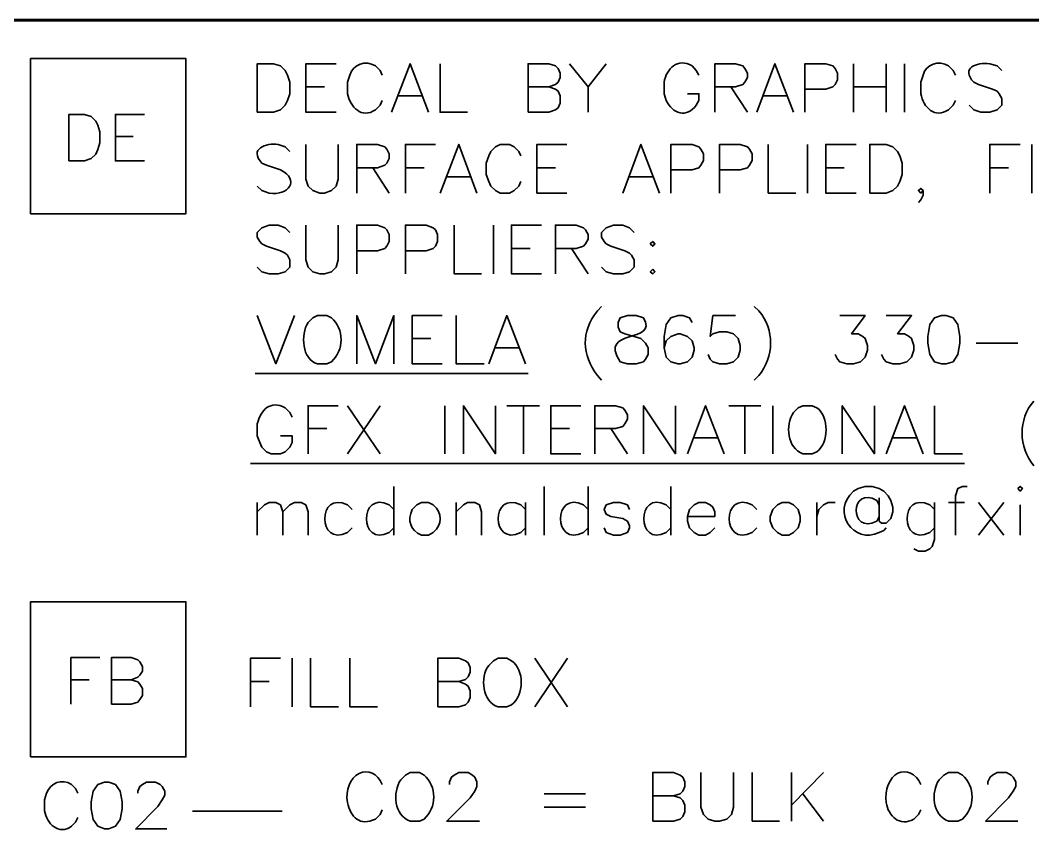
# Model space of a CAD drawing. Header units: inches. Extents: x 5 to 516, y -193 to 129.
# Drawn here: x 107.27 to 113.79, y -110.04 to -104.78 of the extents above; entities that cross this region are included whole.
import ezdxf

# ---------------------------------------------------------------- set-up
doc = ezdxf.new("R2010")
doc.units = ezdxf.units.IN
doc.header["$MEASUREMENT"] = 0
doc.layers.add('PDF4_Geometry', color=7, linetype='Continuous')

msp = doc.modelspace()

# ---------------------------------------------------------------- linework, layer by layer
at = {"layer": 'PDF4_Geometry', "lineweight": 60}
msp.add_lwpolyline([(139.8887591, -104.7829852), (12.888749, -104.7829852)], dxfattribs=at)
at = {"layer": 'PDF4_Geometry', "lineweight": 35}
for points in [[(107.3387552, -106.0296521), (107.3387552, -105.029652), (108.3387552, -105.029652), (108.3387552, -106.0296521)], [(108.7987569, -105.3763181), (108.7987569, -105.0629848), (108.9020902, -105.0629848), (108.9487569, -105.0763181), (108.9787569, -105.1063181), (108.9920902, -105.1363181), (109.0087569, -105.1829848), (109.0087569, -105.2563181), (108.9920902, -105.2996515), (108.9787569, -105.3296515), (108.9487569, -105.3596515), (108.9020902, -105.3763181)], [(107.585422, -105.6896523), (107.585422, -105.3896523), (107.685422, -105.3896523), (107.7287553, -105.4029856), (107.7587553, -105.4329856), (107.7720887, -105.4596523), (107.785422, -105.5029856), (107.785422, -105.5729856), (107.7720887, -105.616319), (107.7587553, -105.646319), (107.7287553, -105.6729856), (107.685422, -105.6896523)], [(112.7420895, -105.896319), (112.7420895, -105.5829857), (112.8487561, -105.5829857), (112.8920895, -105.5996524), (112.9220895, -105.6296524), (112.9354228, -105.656319), (112.9520895, -105.7029857), (112.9520895, -105.776319), (112.9354228, -105.8229857), (112.9220895, -105.8529857), (112.8920895, -105.8796524), (112.8487561, -105.896319)], [(111.3454253, -106.2096515), (111.3287586, -106.2229849), (111.3454253, -106.2396515), (111.3587586, -106.2229849)], [(111.3454253, -106.3863178), (111.3287586, -106.4029845), (111.3454253, -106.4163178), (111.3587586, -106.4029845)], [(113.2054243, -106.6863192), (113.1587577, -106.6996525), (113.1287576, -106.7429859), (113.1154243, -106.8196525), (113.1154243, -106.8629859), (113.1287576, -106.9363192), (113.1587577, -106.9829859), (113.2054243, -106.9963192), (113.2354243, -106.9963192), (113.2787577, -106.9829859), (113.3087577, -106.9363192), (113.322091, -106.8629859), (113.322091, -106.8196525), (113.3087577, -106.7429859), (113.2787577, -106.6996525), (113.2354243, -106.6863192)], [(113.6954248, -107.7996514), (113.7120914, -107.816318), (113.7254248, -107.7996514), (113.7120914, -107.786318)], [(112.1787587, -107.8896511), (112.1487587, -107.9063178), (112.1187587, -107.9363178), (112.102092, -107.9796511), (112.102092, -108.0096511), (112.1187587, -108.0529845), (112.1487587, -108.0829845), (112.1787587, -108.0996511), (112.222092, -108.0996511), (112.252092, -108.0829845), (112.282092, -108.0529845), (112.2954253, -108.0096511), (112.2954253, -107.9796511), (112.282092, -107.9363178), (112.252092, -107.9063178), (112.222092, -107.8896511)], [(107.3387552, -109.5296523), (107.3387552, -108.5296523), (108.3387552, -108.5296523), (108.3387552, -109.5296523)], [(107.8154228, -109.6929858), (107.7720895, -109.7063191), (107.7420895, -109.7496525), (107.7287561, -109.8196525), (107.7287561, -109.8629858), (107.7420895, -109.9329858), (107.7720895, -109.9763192), (107.8154228, -109.9929858), (107.8420895, -109.9929858), (107.8854228, -109.9763192), (107.9154228, -109.9329858), (107.9287561, -109.8629858), (107.9287561, -109.8196525), (107.9154228, -109.7496525), (107.8854228, -109.7063191), (107.8420895, -109.6929858)]]:
    msp.add_lwpolyline(points, close=True, dxfattribs=at)
for points in [[(109.3054244, -105.3763181), (109.1120911, -105.3763181), (109.1120911, -105.0629848), (109.3054244, -105.0629848)], [(109.6020915, -105.1363177), (109.5887582, -105.1063177), (109.5587582, -105.0763177)], [(109.6620891, -105.3763181), (109.7820891, -105.0629848), (109.9020891, -105.3763181)], [(109.9754233, -105.0629856), (109.9754233, -105.376319), (110.1520899, -105.376319)], [(110.5420906, -105.3763181), (110.5420906, -105.0629848), (110.675424, -105.0629848), (110.7187573, -105.0763181), (110.735424, -105.0929848), (110.7487573, -105.1229848), (110.7487573, -105.1529848), (110.735424, -105.1829848), (110.7187573, -105.1963181), (110.675424, -105.2129848), (110.5420906, -105.2129848)], [(110.8087567, -105.0629856), (110.9287567, -105.2129857), (110.9287567, -105.376319)], [(111.0454239, -105.0629856), (110.9287572, -105.2129857)], [(111.6420901, -105.1363177), (111.6254234, -105.1063177), (111.5987567, -105.0763177)], [(111.7454226, -105.3763181), (111.7454226, -105.0629848), (111.8787559, -105.0629848), (111.9254226, -105.0763181), (111.9387559, -105.0929848), (111.9554226, -105.1229848), (111.9554226, -105.1529848), (111.9387559, -105.1829848), (111.9254226, -105.1963181), (111.8787559, -105.2129848), (111.7454226, -105.2129848)], [(112.0154218, -105.3763181), (112.1320885, -105.0629848), (112.2520885, -105.3763181)], [(112.3254228, -105.3763181), (112.3254228, -105.0629848), (112.4587561, -105.0629848), (112.5054228, -105.0763181), (112.5187561, -105.0929848), (112.5354228, -105.1229848), (112.5354228, -105.1663181), (112.5187561, -105.1963181), (112.5054228, -105.2129848), (112.4587561, -105.2263181), (112.3254228, -105.2263181)], [(112.6387569, -105.0629856), (112.6387569, -105.376319)], [(112.8487552, -105.0629856), (112.8487552, -105.376319)], [(112.9654239, -105.0629856), (112.9654239, -105.376319)], [(113.2954241, -105.1363177), (113.2787574, -105.1063177), (113.2487574, -105.0763177)], [(113.5920889, -105.1063189), (113.5620888, -105.0763189), (113.5154222, -105.0629856)], [(109.3954248, -105.1363177), (109.3787582, -105.1829844), (109.3787582, -105.2563177)], [(113.085424, -105.1363177), (113.0720907, -105.1829844), (113.0720907, -105.2563177)], [(109.1120911, -105.2129846), (109.2320911, -105.2129846)], [(110.675422, -105.2129846), (110.7187553, -105.226318), (110.735422, -105.2396513), (110.7487553, -105.2696513), (110.7487553, -105.316318), (110.735422, -105.346318), (110.7187553, -105.3596513), (110.675422, -105.376318), (110.5420886, -105.376318)], [(111.4187567, -105.1829844), (111.4187567, -105.2563177), (111.43209, -105.299651)], [(111.8487551, -105.2129846), (111.9554218, -105.376318)], [(112.6387569, -105.2129846), (112.8487569, -105.2129846)], [(113.4120888, -105.1829856), (113.4420888, -105.1963189), (113.5320888, -105.2263189), (113.5620888, -105.2396523), (113.5754222, -105.2563189), (113.5920889, -105.2863189), (113.5920889, -105.3296523), (113.5620888, -105.3596523), (113.5154222, -105.3763189), (113.4587555, -105.3763189), (113.4120888, -105.3596523), (113.3820888, -105.3296523)], [(109.7087572, -105.2696524), (109.8554239, -105.2696524)], [(111.6254234, -105.329651), (111.6420901, -105.299651), (111.6420901, -105.2563177), (111.5687567, -105.2563177)], [(112.0587568, -105.2696524), (112.2087568, -105.2696524)], [(109.5587582, -105.3596511), (109.5887582, -105.329651), (109.6020915, -105.299651)], [(113.2487574, -105.3596511), (113.2787574, -105.329651), (113.2954241, -105.299651)], [(108.07209, -105.6896523), (107.8854234, -105.6896523), (107.8854234, -105.3896523), (108.07209, -105.3896523)], [(107.8854234, -105.5329852), (107.9987567, -105.5329852)], [(109.0087552, -105.6296513), (108.9787551, -105.5996513), (108.9320885, -105.5829847)], [(109.1120911, -105.5829866), (109.1120911, -105.8063199), (109.1254244, -105.8529866), (109.1554244, -105.8796533), (109.2020911, -105.8963199), (109.2320911, -105.8963199), (109.2754244, -105.8796533), (109.3054244, -105.8529866), (109.3187578, -105.8063199), (109.3187578, -105.5829866)], [(109.4387546, -105.896319), (109.4387546, -105.5829857), (109.572088, -105.5829857), (109.6187547, -105.5996524), (109.632088, -105.6129857), (109.6487547, -105.6429857), (109.6487547, -105.6729857), (109.632088, -105.7029857), (109.6187547, -105.716319), (109.572088, -105.7329857), (109.4387546, -105.7329857)], [(109.7520888, -105.896319), (109.7520888, -105.5829857), (109.9454222, -105.5829857)], [(109.9754233, -105.896319), (110.0954233, -105.5829857), (110.2120899, -105.896319)], [(110.4954225, -105.6563186), (110.4820891, -105.629652), (110.4520891, -105.599652), (110.4220891, -105.5829853), (110.3620891, -105.5829853), (110.3320891, -105.599652), (110.3020891, -105.629652), (110.2887558, -105.6563186), (110.2720891, -105.7029853), (110.2720891, -105.7763186), (110.2887558, -105.8229853), (110.3020891, -105.8529853), (110.3320891, -105.879652), (110.3620891, -105.8963186), (110.4220891, -105.8963186), (110.4520891, -105.879652), (110.4820891, -105.8529853), (110.4954225, -105.8229853)], [(110.7920884, -105.896319), (110.598755, -105.896319), (110.598755, -105.5829857), (110.7920884, -105.5829857)], [(111.1520896, -105.896319), (111.2687563, -105.5829857), (111.3887563, -105.896319)], [(111.4620906, -105.896319), (111.4620906, -105.5829857), (111.5987573, -105.5829857), (111.6420906, -105.5996524), (111.6554239, -105.6129857), (111.6720906, -105.6429857), (111.6720906, -105.686319), (111.6554239, -105.716319), (111.6420906, -105.7329857), (111.5987573, -105.746319), (111.4620906, -105.746319)], [(111.7754248, -105.896319), (111.7754248, -105.5829857), (111.9087581, -105.5829857), (111.9554248, -105.5996524), (111.9687581, -105.6129857), (111.9854248, -105.6429857), (111.9854248, -105.686319), (111.9687581, -105.716319), (111.9554248, -105.7329857), (111.9087581, -105.746319), (111.7754248, -105.746319)], [(112.0887555, -105.5829866), (112.0887555, -105.8963199), (112.2654222, -105.8963199)], [(112.3420888, -105.5829866), (112.3420888, -105.8963199)], [(112.6554241, -105.896319), (112.4587575, -105.896319), (112.4587575, -105.5829857), (112.6554241, -105.5829857)], [(113.5154219, -105.896319), (113.5154219, -105.5829857), (113.7120886, -105.5829857)], [(113.7854245, -105.5829866), (113.7854245, -105.8963199)], [(108.8287551, -105.7029847), (108.8587551, -105.716318), (108.9487551, -105.746318)], [(109.5420906, -105.7329856), (109.6487572, -105.8963189)], [(109.7520888, -105.7329856), (109.8720888, -105.7329856)], [(110.598755, -105.7329856), (110.718755, -105.7329856)], [(112.4587575, -105.7329856), (112.5787575, -105.7329856)], [(113.5154219, -105.7329856), (113.6354219, -105.7329856)], [(110.0187582, -105.7929848), (110.1687582, -105.7929848)], [(111.1954246, -105.7929848), (111.3454246, -105.7929848)], [(108.8754218, -105.896318), (108.8287551, -105.8796514), (108.7987551, -105.8529847)], [(113.0854224, -105.8796514), (113.0720891, -105.896318), (113.0554224, -105.8796514), (113.0720891, -105.866318), (113.0854224, -105.8796514), (113.0854224, -105.9096514), (113.0720891, -105.9396514), (113.0554224, -105.956318)], [(109.0087552, -106.1496523), (108.9787551, -106.1196523), (108.9320885, -106.1029856), (108.8754218, -106.1029856), (108.8287551, -106.1196523), (108.7987551, -106.1496523), (108.7987551, -106.1796523), (108.8154218, -106.2096523), (108.8287551, -106.2229856), (108.8587551, -106.2396523), (108.9487551, -106.2696523), (108.9787551, -106.2829856), (108.9920885, -106.2963189), (109.0087552, -106.3263189), (109.0087552, -106.3729856), (108.9787551, -106.4029856), (108.9320885, -106.416319), (108.8754218, -106.416319), (108.8287551, -106.4029856), (108.7987551, -106.3729856)], [(109.1120911, -106.1029858), (109.1120911, -106.3263192), (109.1254244, -106.3729858), (109.1554244, -106.4029858), (109.2020911, -106.4163192), (109.2320911, -106.4163192), (109.2754244, -106.4029858), (109.3054244, -106.3729858), (109.3187578, -106.3263192), (109.3187578, -106.1029858)], [(109.4387546, -106.41632), (109.4387546, -106.1029866), (109.572088, -106.1029866), (109.6187547, -106.1196533), (109.632088, -106.1329866), (109.6487547, -106.1629866), (109.6487547, -106.2096533), (109.632088, -106.2396533), (109.6187547, -106.2529866), (109.572088, -106.2696533), (109.4387546, -106.2696533)], [(109.7520888, -106.41632), (109.7520888, -106.1029866), (109.8854222, -106.1029866), (109.9320888, -106.1196533), (109.9454222, -106.1329866), (109.9587555, -106.1629866), (109.9587555, -106.2096533), (109.9454222, -106.2396533), (109.9320888, -106.2529866), (109.8854222, -106.2696533), (109.7520888, -106.2696533)], [(110.065423, -106.1029858), (110.065423, -106.4163192), (110.2420897, -106.4163192)], [(110.3187562, -106.1029858), (110.3187562, -106.4163192)], [(110.6287583, -106.41632), (110.4354249, -106.41632), (110.4354249, -106.1029866), (110.6287583, -106.1029866)], [(110.7187569, -106.41632), (110.7187569, -106.1029866), (110.8520903, -106.1029866), (110.8987569, -106.1196533), (110.9120903, -106.1329866), (110.9287569, -106.1629866), (110.9287569, -106.1929866), (110.9120903, -106.2229866), (110.8987569, -106.2396533), (110.8520903, -106.2529866), (110.7187569, -106.2529866)], [(111.2254234, -106.1496523), (111.1954233, -106.1196523), (111.15209, -106.1029856), (111.09209, -106.1029856), (111.0454233, -106.1196523), (111.0154233, -106.1496523), (111.0154233, -106.1796523), (111.03209, -106.2096523), (111.0454233, -106.2229856), (111.0754233, -106.2396523), (111.1654233, -106.2696523), (111.1954233, -106.2829856), (111.2087567, -106.2963189), (111.2254234, -106.3263189), (111.2254234, -106.3729856), (111.1954233, -106.4029856), (111.15209, -106.416319), (111.09209, -106.416319), (111.0454233, -106.4029856), (111.0154233, -106.3729856)], [(110.4354249, -106.2529865), (110.5554249, -106.2529865)], [(110.8220894, -106.2529865), (110.9287561, -106.4163198)], [(111.0154217, -106.6263182), (110.988755, -106.6563182)], [(111.9987558, -106.6263182), (112.0287558, -106.6563182)], [(108.7987569, -106.6863192), (108.9187569, -106.9963192), (109.0387569, -106.6863192)], [(109.2754248, -106.6996525), (109.2454248, -106.6863192), (109.1854248, -106.6863192), (109.1554248, -106.6996525), (109.1254248, -106.7296525)], [(109.4387546, -106.9963185), (109.4387546, -106.6863184), (109.5587547, -106.9963185), (109.6787547, -106.6863184), (109.6787547, -106.9963185)], [(109.9887571, -106.9963185), (109.7954238, -106.9963185), (109.7954238, -106.6863184), (109.9887571, -106.6863184)], [(110.0787558, -106.6863192), (110.0787558, -106.9963192), (110.2587558, -106.9963192)], [(110.2887574, -106.9963185), (110.4054241, -106.6863184), (110.5254241, -106.9963185)], [(111.2854217, -106.6996525), (111.2387551, -106.6863192), (111.1820884, -106.6863192), (111.1354217, -106.6996525), (111.1220884, -106.7296525), (111.1220884, -106.7596525), (111.1354217, -106.7896525), (111.1654217, -106.8029859), (111.2254217, -106.8196525), (111.2687551, -106.8329859), (111.2987551, -106.8629859), (111.3154217, -106.8929859), (111.3154217, -106.9363192), (111.2987551, -106.9663192), (111.2854217, -106.9829859), (111.2387551, -106.9963192), (111.1820884, -106.9963192), (111.1354217, -106.9829859)], [(111.5987551, -106.7296524), (111.5820884, -106.6996524), (111.5387551, -106.6863191), (111.5087551, -106.6863191), (111.4620884, -106.6996524), (111.4320884, -106.7429858), (111.4187551, -106.8196525), (111.4187551, -106.8929858), (111.4320884, -106.9529858), (111.4620884, -106.9829858), (111.5087551, -106.9963191), (111.5220884, -106.9963191), (111.5687551, -106.9829858), (111.5987551, -106.9529858), (111.6120884, -106.9096525), (111.6120884, -106.8929858), (111.5987551, -106.8496525), (111.5687551, -106.8196525), (111.5220884, -106.8029858), (111.5087551, -106.8029858), (111.4620884, -106.8196525), (111.4320884, -106.8496525), (111.4187551, -106.8929858)], [(111.8787573, -106.6863192), (111.7320906, -106.6863192), (111.7154239, -106.8196525), (111.7320906, -106.8029859), (111.7754239, -106.7896525), (111.8220906, -106.7896525), (111.8654239, -106.8029859), (111.8954239, -106.8329859), (111.9087573, -106.8796525), (111.9087573, -106.9096525), (111.8954239, -106.9529859), (111.8654239, -106.9829859), (111.8220906, -106.9963192), (111.7754239, -106.9963192), (111.7320906, -106.9829859), (111.7154239, -106.9663192), (111.7020906, -106.9363192)], [(112.5487572, -106.6863192), (112.7120905, -106.6863192), (112.6254239, -106.8029859), (112.6687572, -106.8029859), (112.6987572, -106.8196525), (112.7120905, -106.8329859), (112.7287572, -106.8796525), (112.7287572, -106.9096525), (112.7120905, -106.9529859), (112.6820905, -106.9829859), (112.6387572, -106.9963192), (112.5954239, -106.9963192), (112.5487572, -106.9829859), (112.5354239, -106.9663192), (112.5187572, -106.9363192)], [(112.8487552, -106.6863192), (113.0120885, -106.6863192), (112.9220885, -106.8029859), (112.9654219, -106.8029859), (112.9954219, -106.8196525), (113.0120885, -106.8329859), (113.0254219, -106.8796525), (113.0254219, -106.9096525), (113.0120885, -106.9529859), (112.9820885, -106.9829859), (112.9354219, -106.9963192), (112.8920885, -106.9963192), (112.8487552, -106.9829859), (112.8320885, -106.9663192), (112.8187552, -106.9363192)], [(109.7954238, -106.8329867), (109.9154238, -106.8329867)], [(110.332089, -106.8929842), (110.482089, -106.8929842)], [(113.4287588, -106.8629855), (113.6954254, -106.8629855)], [(109.1854248, -106.9963192), (109.2454248, -106.9963192), (109.2754248, -106.9829859)], [(108.7854241, -107.0596509), (110.542091, -107.0596509)], [(110.988755, -107.0729849), (111.0154217, -107.1029849)], [(112.0287558, -107.0729849), (111.9987558, -107.1029849)], [(109.0220879, -107.3396531), (109.0087546, -107.3096531), (108.9787546, -107.2796531)], [(109.1254239, -107.5763186), (109.1254239, -107.2663186), (109.3187572, -107.2663186)], [(109.5887553, -107.2663194), (109.3787553, -107.5763194)], [(109.3787571, -107.2663194), (109.5887571, -107.5763194)], [(110.005422, -107.2663194), (110.005422, -107.5763194)], [(110.1254239, -107.5763186), (110.1254239, -107.2663186), (110.3320906, -107.5763186), (110.3320906, -107.2663186)], [(110.4054227, -107.2663194), (110.6154228, -107.2663194)], [(110.5120919, -107.2663194), (110.5120919, -107.5763194)], [(110.8820881, -107.5763186), (110.6887547, -107.5763186), (110.6887547, -107.2663186), (110.8820881, -107.2663186)], [(110.9720901, -107.5763186), (110.9720901, -107.2663186), (111.1054235, -107.2663186), (111.1520901, -107.2796519), (111.1654235, -107.2963186), (111.1820901, -107.3263186), (111.1820901, -107.3529853), (111.1654235, -107.3829853), (111.1520901, -107.399652), (111.1054235, -107.4129853), (110.9720901, -107.4129853)], [(111.2854243, -107.5763186), (111.2854243, -107.2663186), (111.492091, -107.5763186), (111.492091, -107.2663186)], [(111.5687563, -107.5763186), (111.685423, -107.2663186), (111.805423, -107.5763186)], [(111.8354223, -107.2663194), (112.042089, -107.2663194)], [(111.9387548, -107.2663194), (111.9387548, -107.5763194)], [(112.1187577, -107.2663194), (112.1187577, -107.5763194)], [(112.40209, -107.2796527), (112.37209, -107.2663194), (112.31209, -107.2663194), (112.28209, -107.2796527), (112.25209, -107.3096527)], [(112.5654232, -107.5763186), (112.5654232, -107.2663186), (112.7720899, -107.5763186), (112.7720899, -107.2663186)], [(112.8487552, -107.5763186), (112.9654219, -107.2663186), (113.0854219, -107.5763186)], [(113.1587562, -107.2663194), (113.1587562, -107.5763194), (113.3387562, -107.5763194)], [(108.7987546, -107.3829864), (108.7987546, -107.4596531), (108.8154213, -107.5029865), (108.8287546, -107.5329865), (108.8587546, -107.5629865), (108.8887546, -107.5763198), (108.9487546, -107.5763198), (108.9787546, -107.5629865), (109.0087546, -107.5329865), (109.0220879, -107.5029865), (109.0220879, -107.4596531), (108.9487546, -107.4596531)], [(109.1254239, -107.4129852), (109.2454239, -107.4129852)], [(110.6887547, -107.4129852), (110.8087548, -107.4129852)], [(111.0754227, -107.4129852), (111.1820893, -107.5763185)], [(111.6120913, -107.4729844), (111.7620913, -107.4729844)], [(112.8920902, -107.4729844), (113.0420902, -107.4729844)], [(112.31209, -107.5763194), (112.37209, -107.5763194), (112.40209, -107.5629861)], [(108.7554219, -107.6396511), (113.3520889, -107.6396511)], [(109.6787585, -107.7863186), (109.6787585, -108.0996519)], [(110.6454232, -107.7863186), (110.6454232, -108.0996519)], [(110.9287586, -107.7863186), (110.9287586, -108.0996519)], [(111.4620906, -107.7863186), (111.4620906, -108.0996519)], [(112.8020904, -107.8596523), (112.8020904, -108.0096523), (112.8187571, -108.0229857), (112.8487571, -108.0229857), (112.8787571, -107.9929857), (112.8920904, -107.9496523), (112.8920904, -107.9196523), (112.8787571, -107.876319), (112.8620904, -107.846319), (112.8320904, -107.816319), (112.8020904, -107.7996523), (112.7587571, -107.786319), (112.7120904, -107.786319), (112.6687571, -107.7996523), (112.6387571, -107.816319)], [(113.3687578, -107.7863186), (113.3387578, -107.7863186), (113.3087578, -107.7996519), (113.2954245, -107.8463186), (113.2954245, -108.0996519)], [(108.7987569, -107.8896511), (108.7987569, -108.0996511)], [(108.7987569, -107.9496521), (108.8454236, -107.9063187), (108.8754236, -107.8896521), (108.9187569, -107.8896521), (108.9487569, -107.9063187), (108.9620902, -107.9496521), (108.9620902, -108.0996521)], [(108.9620904, -107.9496521), (109.008757, -107.9063187), (109.0387571, -107.8896521), (109.0820904, -107.8896521), (109.1120904, -107.9063187), (109.1254237, -107.9496521), (109.1254237, -108.0996521)], [(109.932088, -107.9063178), (109.902088, -107.8896511), (109.8554213, -107.8896511), (109.8254213, -107.9063178), (109.7954213, -107.9363178)], [(110.0787558, -107.8896511), (110.0787558, -108.0996511)], [(110.0787558, -107.9496521), (110.1254224, -107.9063187), (110.1520891, -107.8896521), (110.1987558, -107.8896521), (110.2287558, -107.9063187), (110.2420891, -107.9496521), (110.2420891, -108.0996521)], [(110.5254247, -107.8896511), (110.5254247, -108.0996511)], [(111.1954246, -107.9363193), (111.1820912, -107.9063193), (111.1354246, -107.8896526), (111.0920912, -107.8896526), (111.0454246, -107.9063193), (111.0320912, -107.9363193), (111.0454246, -107.9663193), (111.0754246, -107.9796526), (111.1520912, -107.992986), (111.1820912, -108.0096526), (111.1954246, -108.0396526), (111.1954246, -108.052986), (111.1820912, -108.082986), (111.1354246, -108.0996526), (111.0920912, -108.0996526), (111.0454246, -108.082986), (111.0320912, -108.052986)], [(111.5687563, -107.9796525), (111.745423, -107.9796525), (111.745423, -107.9496525), (111.7320897, -107.9196525), (111.715423, -107.9063192), (111.685423, -107.8896525), (111.6420896, -107.8896525), (111.6120896, -107.9063192), (111.5820896, -107.9363192), (111.5687563, -107.9796525), (111.5687563, -108.0096526), (111.5820896, -108.0529859), (111.6120896, -108.0829859), (111.6420896, -108.0996526), (111.685423, -108.0996526), (111.715423, -108.0829859), (111.745423, -108.0529859)], [(112.4020897, -107.8896511), (112.4020897, -108.0996511)], [(112.4020897, -107.9796525), (112.415423, -107.9363192), (112.445423, -107.9063192), (112.475423, -107.8896525), (112.5187564, -107.8896525)], [(112.8020904, -107.9063188), (112.7887571, -107.8763188)], [(113.1587562, -107.8896511), (113.1587562, -108.1296511), (113.1454228, -108.1729845), (113.1287562, -108.1896511), (113.0987562, -108.2029845), (113.0554228, -108.2029845), (113.0254228, -108.1896511)], [(113.2487559, -107.8896511), (113.3520892, -107.8896511)], [(113.6054216, -107.8896511), (113.4420883, -108.0996511)], [(113.4420916, -107.8896511), (113.6054249, -108.0996511)], [(109.4087559, -107.9363193), (109.3787559, -107.9063193)], [(109.6787585, -107.9363193), (109.6487585, -107.9063193)], [(110.5254247, -107.9363193), (110.4954246, -107.9063193)], [(110.9287586, -107.9363193), (110.8987586, -107.9063193)], [(111.4620906, -107.9363193), (111.4320906, -107.9063193)], [(112.0154218, -107.9363193), (111.9854218, -107.9063193)], [(113.1587562, -107.9363193), (113.1287562, -107.9063193)], [(113.7120908, -107.9063188), (113.7120908, -108.0996522)], [(112.7887571, -108.0096521), (112.8020904, -107.9796521)], [(109.3787559, -108.082986), (109.4087559, -108.052986)], [(109.6487585, -108.082986), (109.6787585, -108.052986)], [(109.8554213, -108.0996511), (109.902088, -108.0996511), (109.932088, -108.0829845)], [(110.4954246, -108.082986), (110.5254247, -108.052986)], [(110.8987586, -108.082986), (110.9287586, -108.052986)], [(111.4320906, -108.082986), (111.4620906, -108.052986)], [(111.9854218, -108.082986), (112.0154218, -108.052986)], [(112.8020904, -108.0829857), (112.8320904, -108.0696524), (112.8487571, -108.0529857)], [(113.1287562, -108.082986), (113.1587562, -108.052986)], [(107.5987548, -109.1896526), (107.5987548, -108.8896526), (107.7854214, -108.8896526)], [(107.8587578, -109.1896526), (107.8587578, -108.8896526), (107.9854244, -108.8896526), (108.0287578, -108.9029859), (108.0420911, -108.9163192), (108.0587578, -108.9463192), (108.0587578, -108.9763192), (108.0420911, -109.0029859), (108.0287578, -109.0163192), (107.9854244, -109.0329859), (107.8587578, -109.0329859)], [(108.7554219, -109.2063186), (108.7554219, -108.8929852), (108.9487553, -108.8929852)], [(109.0220879, -108.8929844), (109.0220879, -109.2063178)], [(109.1420899, -108.8929844), (109.1420899, -109.2063178), (109.3220899, -109.2063178)], [(109.3954231, -108.8929844), (109.3954231, -109.2063178), (109.5720897, -109.2063178)], [(109.9620905, -109.2063186), (109.9620905, -108.8929852), (110.0954238, -108.8929852), (110.1387571, -108.9096519), (110.1554238, -108.9229852), (110.1687571, -108.9529852), (110.1687571, -108.9829852), (110.1554238, -109.0129852), (110.1387571, -109.0296519), (110.0954238, -109.0429852), (109.9620905, -109.0429852)], [(110.4354217, -108.9096511), (110.4054217, -108.8929844), (110.348755, -108.8929844), (110.318755, -108.9096511), (110.288755, -108.9396511)], [(110.5854222, -108.8929844), (110.7954222, -109.2063178)], [(110.7954239, -108.8929844), (110.5854238, -109.2063178)], [(107.5987548, -109.0329855), (107.7154214, -109.0329855)], [(107.9854227, -109.0329855), (108.028756, -109.0463188), (108.0420894, -109.0596522), (108.058756, -109.0896522), (108.058756, -109.1329855), (108.0420894, -109.1596522), (108.028756, -109.1763188), (107.9854227, -109.1896522), (107.858756, -109.1896522)], [(108.7554219, -109.0429851), (108.8754219, -109.0429851)], [(110.0954252, -109.0429851), (110.1387585, -109.0596518), (110.1554252, -109.0729851), (110.1687585, -109.1029851), (110.1687585, -109.1463184), (110.1554252, -109.1763184), (110.1387585, -109.1929851), (110.0954252, -109.2063184), (109.9620918, -109.2063184)], [(110.348755, -109.2063178), (110.4054217, -109.2063178), (110.4354217, -109.1929844)], [(109.872091, -109.6463183), (109.842091, -109.6296517), (109.782091, -109.6296517), (109.752091, -109.6463183), (109.722091, -109.6763183)], [(110.0354242, -109.7063186), (110.0354242, -109.6896519), (110.0487575, -109.6596519), (110.0654242, -109.6463186), (110.0954242, -109.6296519), (110.1554242, -109.6296519), (110.1854242, -109.6463186), (110.1987576, -109.6596519), (110.2120909, -109.6896519), (110.2120909, -109.7196519), (110.1987576, -109.7496519), (110.1687575, -109.7929853), (110.0187575, -109.9429853), (110.2287576, -109.9429853)], [(111.3454253, -109.9429858), (111.3454253, -109.6296525), (111.4787586, -109.6296525), (111.5220919, -109.6463191), (111.5387586, -109.6596525), (111.5520919, -109.6896525), (111.5520919, -109.7196525), (111.5387586, -109.7496525), (111.5220919, -109.7663192), (111.4787586, -109.7796525), (111.3454253, -109.7796525)], [(111.6554228, -109.6296517), (111.6554228, -109.852985), (111.6720895, -109.8996517), (111.7020895, -109.9296517), (111.7454228, -109.942985), (111.7754229, -109.942985), (111.8220895, -109.9296517), (111.8520895, -109.8996517), (111.8654229, -109.852985), (111.8654229, -109.6296517)], [(111.985423, -109.6296517), (111.985423, -109.942985), (112.1620897, -109.942985)], [(112.2387562, -109.6296517), (112.2387562, -109.942985)], [(112.4454247, -109.6296517), (112.238758, -109.8396517)], [(113.3387559, -109.6463183), (113.3087559, -109.6296517), (113.2487559, -109.6296517), (113.2187559, -109.6463183), (113.1887559, -109.6763183)], [(113.5020891, -109.7063186), (113.5020891, -109.6896519), (113.5187558, -109.6596519), (113.5320891, -109.6463186), (113.5620891, -109.6296519), (113.6220891, -109.6296519), (113.6520891, -109.6463186), (113.6654225, -109.6596519), (113.6820891, -109.6896519), (113.6820891, -109.7196519), (113.6654225, -109.7496519), (113.6354225, -109.7929853), (113.4887558, -109.9429853), (113.6954225, -109.9429853)], [(107.6420897, -109.7629864), (107.6287564, -109.7329864), (107.6020897, -109.7063197)], [(108.0287576, -109.7629864), (108.0287576, -109.749653), (108.042091, -109.719653), (108.0587577, -109.7063197), (108.0854243, -109.6929864), (108.142091, -109.6929864), (108.172091, -109.7063197), (108.1854243, -109.719653), (108.202091, -109.749653), (108.202091, -109.7763197), (108.1854243, -109.8063197), (108.1587577, -109.849653), (108.0154243, -109.9929864), (108.2154243, -109.9929864)], [(107.4420897, -109.7629864), (107.4287564, -109.8063197), (107.4287564, -109.8763197)], [(110.6454232, -109.7663196), (110.9120899, -109.7663196)], [(111.4787566, -109.7796524), (111.5220899, -109.7929857), (111.5387566, -109.8096524), (111.5520899, -109.8396524), (111.5520899, -109.8829857), (111.5387566, -109.9129857), (111.5220899, -109.9296524), (111.4787566, -109.9429857), (111.3454232, -109.9429857)], [(112.31209, -109.7663196), (112.4454233, -109.9429862)], [(110.6454232, -109.8529861), (110.9120899, -109.8529861)], [(107.6020897, -109.9763197), (107.6287564, -109.949653), (107.6420897, -109.919653)], [(108.3820902, -109.8796517), (108.9587569, -109.8796517)], [(109.5587582, -109.929652), (109.5887582, -109.899652), (109.6020915, -109.869652)], [(113.025423, -109.929652), (113.055423, -109.899652), (113.0720896, -109.869652)], [(109.782091, -109.942985), (109.842091, -109.942985), (109.872091, -109.9296517)], [(113.2487559, -109.942985), (113.3087559, -109.942985), (113.3387559, -109.9296517)]]:
    msp.add_lwpolyline(points, dxfattribs=at)
for centre, major_axis, ratio, start_param, end_param in [((109.4954716, -109.7822591), (0.0073684, 0.1574008), 0.761091633, 5.251076369, 8.15112361), ((112.9702742, -109.7988375), (-0.0105625, 0.1741491), 0.70684052, 5.229035689, 7.950112366)]:
    msp.add_ellipse(centre, major_axis=major_axis, ratio=ratio, start_param=start_param, end_param=end_param, dxfattribs=at)
for points in [[(111.5987567, -105.0763177), (111.5079789, -105.0244844), (111.43109, -105.0930955), (111.4187567, -105.1829844)], [(109.5587582, -105.0763177), (109.4977582, -105.0378732), (109.4144804, -105.0653177), (109.3954248, -105.1363177)], [(113.2487574, -105.0763177), (113.1877574, -105.0378732), (113.104424, -105.0653177), (113.085424, -105.1363177)], [(113.5154222, -105.0629856), (113.4309777, -105.0527078), (113.3254222, -105.0888745), (113.4120888, -105.1829856)], [(109.3787582, -105.2563177), (109.3984248, -105.341651), (109.4708137, -105.4217066), (109.5587582, -105.3596511)], [(113.0720907, -105.2563177), (113.0843129, -105.3439288), (113.1652574, -105.4205399), (113.2487574, -105.3596511)], [(111.43209, -105.299651), (111.4689789, -105.3852622), (111.5672012, -105.4165955), (111.6254234, -105.329651)], [(108.9320885, -105.5829847), (108.8573662, -105.5716513), (108.740144, -105.6123736), (108.8287551, -105.7029847)], [(108.9487551, -105.746318), (109.0753663, -105.8117625), (109.0006996, -105.9161514), (108.8754218, -105.896318)], [(110.988755, -106.6563182), (110.8815884, -106.7926516), (110.8865328, -106.9355405), (110.988755, -107.0729849)], [(112.0287558, -106.6563182), (112.1314225, -106.776096), (112.1267558, -106.9520405), (112.0287558, -107.0729849)], [(109.1254248, -106.7296525), (109.0758693, -106.8079859), (109.0864248, -106.9699303), (109.1854248, -106.9963192)], [(109.2754248, -106.9829859), (109.3590915, -106.9146525), (109.3590915, -106.7679859), (109.2754248, -106.6996525)], [(111.1354217, -106.9829859), (110.9893661, -106.7603192), (111.385644, -106.8736525), (111.2854217, -106.6996525)], [(108.9787546, -107.2796531), (108.8811435, -107.2293198), (108.8217546, -107.2927087), (108.7987546, -107.3829864)], [(113.7987561, -107.2363184), (113.6969783, -107.3542073), (113.699645, -107.534374), (113.7987561, -107.6529851)], [(112.25209, -107.3096527), (112.1977566, -107.3925971), (112.2087011, -107.5387638), (112.31209, -107.5763194)], [(112.40209, -107.5629861), (112.4813678, -107.5062638), (112.4813678, -107.3363749), (112.40209, -107.2796527)], [(109.3787559, -107.9063193), (109.1845892, -107.8067637), (109.1845892, -108.1825415), (109.3787559, -108.082986)], [(109.6487585, -107.9063193), (109.4522029, -107.8042637), (109.4522029, -108.1850415), (109.6487585, -108.082986)], [(110.4954246, -107.9063193), (110.301258, -107.8067637), (110.301258, -108.1825415), (110.4954246, -108.082986)], [(110.8987586, -107.9063193), (110.702203, -107.8042637), (110.702203, -108.1850415), (110.8987586, -108.082986)], [(111.4320906, -107.9063193), (111.2389239, -107.8039304), (111.2389239, -108.1853749), (111.4320906, -108.082986)], [(111.9854218, -107.9063193), (111.7870884, -107.8043748), (111.7870884, -108.1849304), (111.9854218, -108.082986)], [(112.6387571, -107.816319), (112.4893126, -107.9490412), (112.6415348, -108.1634301), (112.8020904, -108.0829857)], [(112.7887571, -107.8763188), (112.6145348, -107.7764299), (112.6062571, -108.103041), (112.7887571, -108.0096521)], [(113.1287562, -107.9063193), (112.9345895, -107.8067637), (112.9345895, -108.1825415), (113.1287562, -108.082986)], [(109.7954213, -107.9363178), (109.7650324, -108.0048178), (109.781588, -108.0697067), (109.8554213, -108.0996511)], [(109.932088, -108.0829845), (109.9913658, -108.0327622), (109.9913658, -107.95654), (109.932088, -107.9063178)], [(110.288755, -108.9396511), (110.2321439, -109.0139288), (110.2469772, -109.1772066), (110.348755, -109.2063178)], [(110.4354217, -109.1929844), (110.5191439, -109.1328177), (110.5198661, -108.9699288), (110.4354217, -108.9096511)], [(109.872091, -109.9296517), (109.9552021, -109.8613739), (109.9558132, -109.7144294), (109.872091, -109.6463183)], [(113.3387559, -109.9296517), (113.421867, -109.8613739), (113.4224781, -109.7143739), (113.3387559, -109.6463183)], [(107.6020897, -109.7063197), (107.5388119, -109.6680975), (107.4683119, -109.6955419), (107.4420897, -109.7629864)], [(109.722091, -109.6763183), (109.6680354, -109.7588183), (109.6789799, -109.9057072), (109.782091, -109.942985)], [(113.1887559, -109.6763183), (113.1347003, -109.7588183), (113.1456448, -109.9057072), (113.2487559, -109.942985)], [(109.3787582, -109.8229853), (109.3992582, -109.9149853), (109.4604804, -109.9805409), (109.5587582, -109.929652)], [(112.8487563, -109.8229853), (112.8617563, -109.9108186), (112.9346452, -109.9824297), (113.025423, -109.929652)], [(107.4287564, -109.8763197), (107.4405342, -109.9573197), (107.5214786, -110.0374308), (107.6020897, -109.9763197)]]:
    msp.add_open_spline(points, degree=3, dxfattribs=at)

doc.saveas('drawing.dxf')
